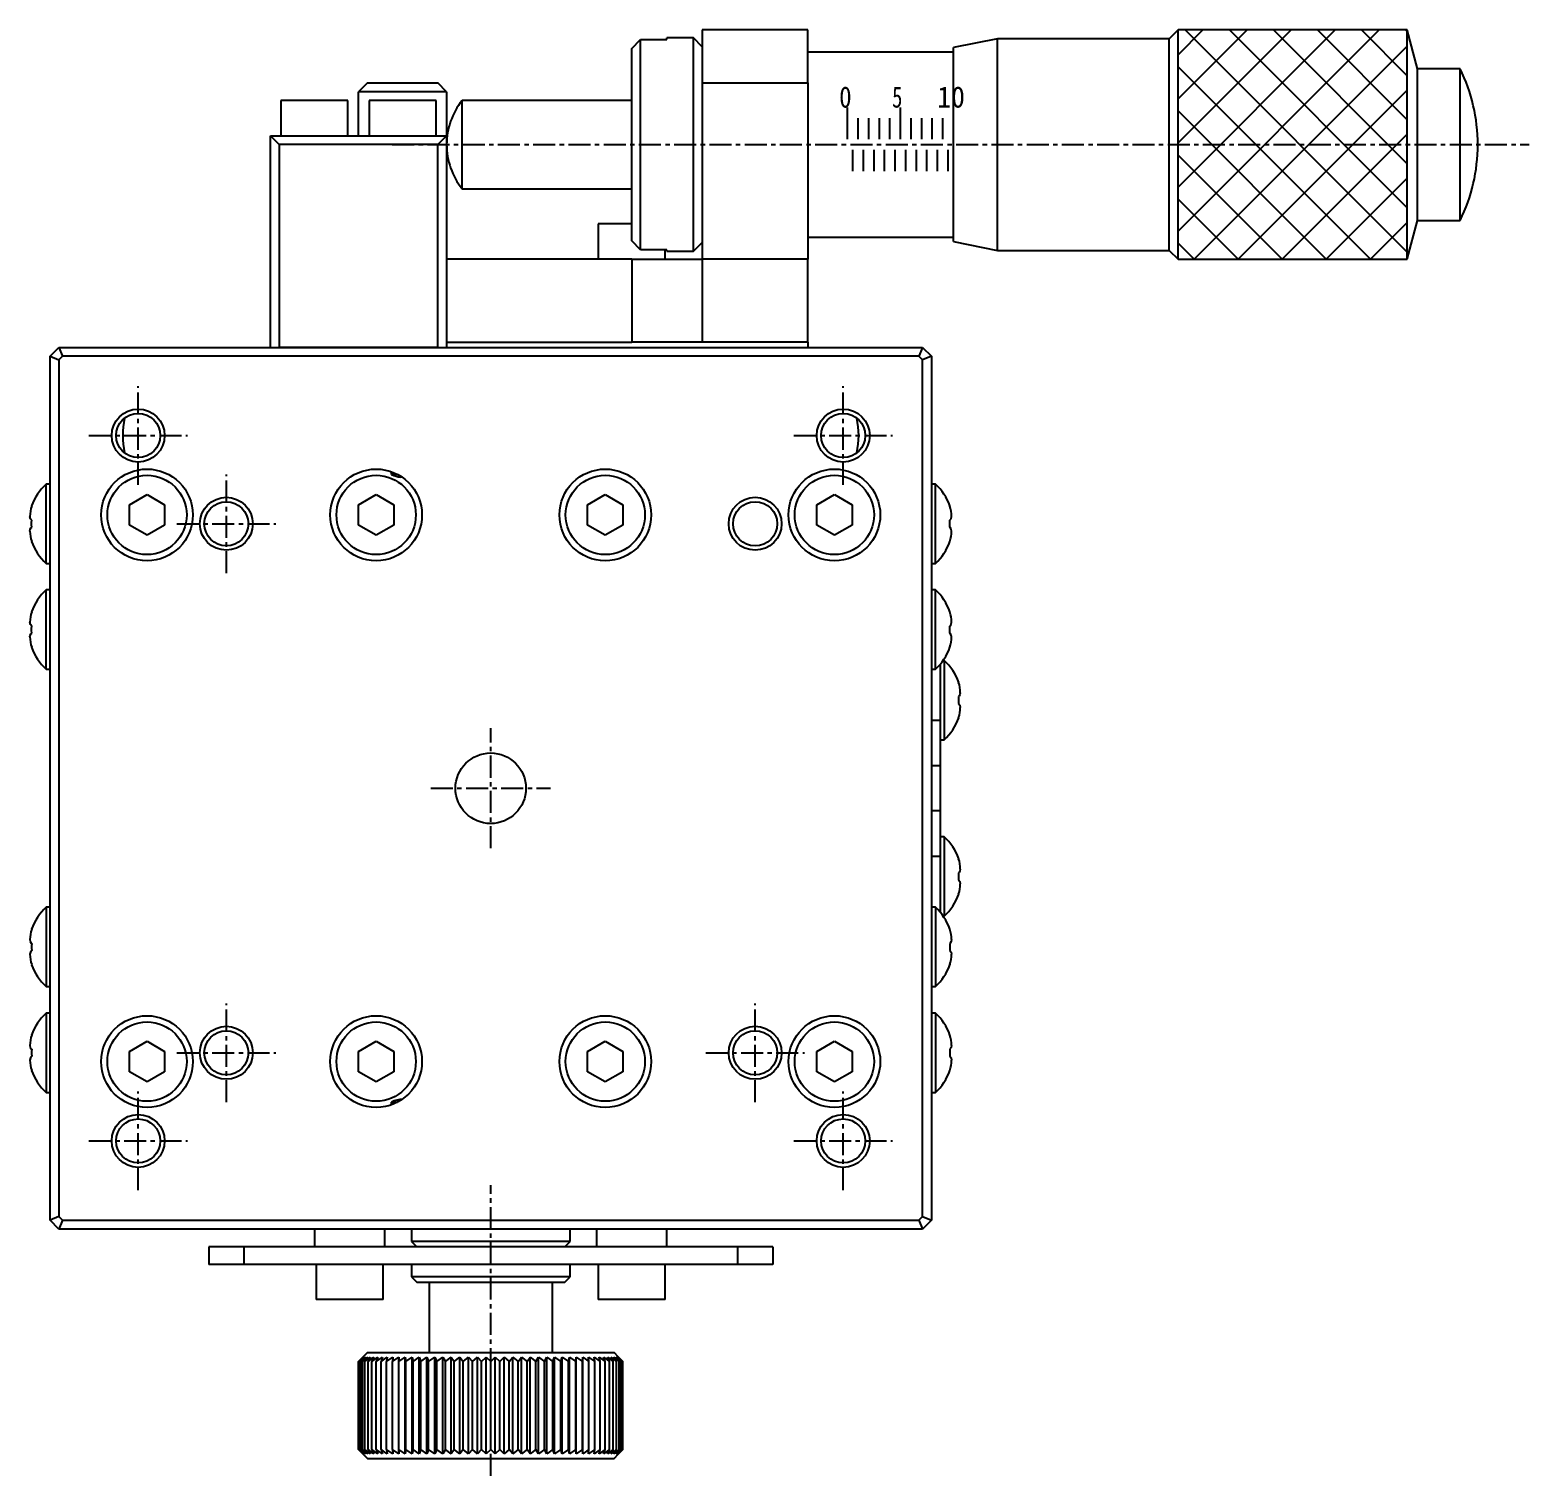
# Model space of a CAD drawing. Extents: x 67 to 419, y 49 to 289.
# Drawn here: x 139.1 to 224.2, y 124 to 206 of the extents above; entities that cross this region are included whole.
import ezdxf

# ---------------------------------------------------------------- set-up
doc = ezdxf.new("R2010")
doc.units = 0
doc.linetypes.add('CENTER', pattern=[2, 1.25, -0.25, 0.25, -0.25])
doc.layers.get('0').update_dxf_attribs({"linetype": 'CONTINUOUS'})
doc.layers.add('CENTER', color=1, linetype='CENTER')

msp = doc.modelspace()

# ---------------------------------------------------------------- linework, layer by layer
at = {"color": 7, "linetype": 'CONTINUOUS'}
for p, q in [((183.266, 205.999), (177.266, 205.999)), ((177.266, 205.999), (177.266, 202.999)), ((183.266, 202.999), (183.266, 205.999)), ((204.266, 205.999), (203.766, 205.499)), ((217.856, 203.799), (217.266, 205.999)), ((173.266, 204.958), (173.766, 205.465)), ((173.766, 193.532), (173.766, 205.465)), ((173.766, 205.465), (175.266, 205.465)), ((176.766, 205.549), (175.266, 205.549)), ((175.266, 205.465), (175.266, 205.549)), ((176.766, 193.449), (176.766, 205.549)), ((177.266, 205.049), (176.766, 205.549)), ((194.016, 205.499), (191.516, 204.999)), ((191.516, 193.999), (191.516, 204.999)), ((194.016, 193.499), (194.016, 205.499)), ((203.766, 205.499), (194.016, 205.499)), ((203.766, 193.499), (203.766, 205.499)), ((173.266, 194.04), (173.266, 204.958)), ((191.516, 204.749), (183.266, 204.749)), ((217.856, 195.199), (217.856, 203.799)), ((220.266, 203.799), (217.856, 203.799)), ((220.266, 195.199), (220.266, 203.799)), ((158.266, 202.999), (157.766, 202.499)), ((162.766, 202.499), (157.766, 202.499)), ((157.766, 199.999), (157.766, 202.499)), ((158.266, 202.999), (162.266, 202.999)), ((162.766, 202.499), (162.266, 202.999)), ((162.766, 202.499), (162.766, 199.999)), ((177.266, 202.999), (177.266, 192.999)), ((177.266, 202.999), (183.266, 202.999)), ((183.266, 202.999), (183.266, 192.999)), ((153.366, 201.999), (153.366, 199.999)), ((155.266, 201.999), (153.366, 201.999)), ((157.166, 201.999), (155.266, 201.999)), ((157.166, 199.999), (157.166, 201.999)), ((160.266, 201.999), (158.366, 201.999)), ((158.366, 201.999), (158.366, 199.999)), ((162.166, 201.999), (160.266, 201.999)), ((162.166, 199.999), (162.166, 201.999)), ((173.266, 201.999), (163.644, 201.999)), ((163.644, 196.999), (163.644, 201.999)), ((185.516, 199.799), (185.516, 201.599)), ((188.516, 199.799), (188.516, 201.599)), ((191.516, 199.799), (191.516, 201.599)), ((186.116, 199.799), (186.116, 200.999)), ((186.716, 199.799), (186.716, 200.999)), ((187.316, 199.799), (187.316, 200.999)), ((187.916, 199.799), (187.916, 200.999)), ((189.116, 199.799), (189.116, 200.999)), ((189.716, 199.799), (189.716, 200.999)), ((190.316, 199.799), (190.316, 200.999)), ((190.916, 199.799), (190.916, 200.999)), ((152.766, 187.999), (152.766, 199.999)), ((152.766, 199.999), (162.766, 199.999)), ((152.766, 199.999), (153.266, 199.499)), ((162.766, 199.999), (162.266, 199.499)), ((162.766, 199.999), (162.766, 187.999)), ((153.266, 199.499), (153.266, 187.999)), ((162.266, 199.499), (153.266, 199.499)), ((162.266, 187.999), (162.266, 199.499)), ((185.816, 197.999), (185.816, 199.199)), ((186.416, 197.999), (186.416, 199.199)), ((187.016, 197.999), (187.016, 199.199)), ((187.616, 197.999), (187.616, 199.199)), ((188.216, 197.999), (188.216, 199.199)), ((188.816, 197.999), (188.816, 199.199)), ((189.416, 197.999), (189.416, 199.199)), ((190.016, 197.999), (190.016, 199.199)), ((190.016, 197.999), (190.016, 199.199)), ((190.616, 197.999), (190.616, 199.199)), ((191.216, 197.999), (191.216, 199.199)), ((163.644, 196.999), (173.266, 196.999)), ((171.366, 194.999), (171.366, 192.999)), ((173.266, 194.999), (171.366, 194.999)), ((217.266, 192.999), (217.856, 195.199)), ((217.856, 195.199), (220.266, 195.199)), ((173.766, 193.532), (173.266, 194.04)), ((176.766, 193.449), (177.266, 193.949)), ((183.266, 194.249), (191.516, 194.249)), ((191.516, 193.999), (194.016, 193.499)), ((175.266, 193.532), (173.766, 193.532)), ((175.166, 192.999), (175.166, 193.532)), ((175.266, 193.449), (175.266, 193.532)), ((175.266, 193.449), (176.766, 193.449)), ((194.016, 193.499), (203.766, 193.499)), ((203.766, 193.499), (204.266, 192.999)), ((173.266, 192.999), (162.766, 192.999)), ((173.266, 192.999), (177.266, 192.999)), ((183.266, 192.999), (177.266, 192.999)), ((177.266, 192.999), (177.266, 188.299)), ((183.266, 188.299), (183.266, 192.999)), ((140.266, 187.499), (140.766, 187.999)), ((140.766, 187.999), (153.266, 187.999)), ((140.766, 187.999), (140.974, 187.499)), ((153.266, 187.999), (162.266, 187.999)), ((162.266, 187.999), (153.266, 187.999)), ((162.266, 187.999), (189.766, 187.999)), ((162.766, 188.299), (173.266, 188.299)), ((177.266, 188.299), (173.266, 188.299)), ((183.266, 188.299), (177.266, 188.299)), ((183.266, 188.299), (183.266, 187.999)), ((189.766, 187.999), (189.559, 187.499)), ((189.766, 187.999), (190.266, 187.499)), ((140.266, 138.499), (140.266, 187.499)), ((140.266, 187.499), (140.766, 187.292)), ((140.974, 187.499), (140.766, 187.292)), ((140.766, 187.292), (140.766, 138.706)), ((189.559, 187.499), (140.974, 187.499)), ((189.766, 187.292), (189.559, 187.499)), ((190.266, 187.499), (189.766, 187.292)), ((189.766, 138.706), (189.766, 187.292)), ((190.266, 187.499), (190.266, 138.499)), ((159.642, 180.799), (159.642, 180.947)), ((159.979, 180.799), (159.642, 180.799)), ((160.262, 180.625), (160.157, 180.632)), ((140.266, 180.249), (140.038, 180.249)), ((140.038, 175.749), (140.038, 180.249)), ((144.766, 179.076), (145.766, 179.653)), ((145.766, 179.653), (146.766, 179.076)), ((157.766, 179.076), (158.766, 179.653)), ((158.766, 179.653), (159.766, 179.076)), ((170.766, 179.076), (171.766, 179.653)), ((171.766, 179.653), (172.766, 179.076)), ((183.766, 179.076), (184.766, 179.653)), ((184.766, 179.653), (185.766, 179.076)), ((190.495, 180.249), (190.266, 180.249)), ((190.495, 175.749), (190.495, 180.249)), ((139.222, 179), (139.217, 179.006)), ((144.766, 177.921), (144.766, 179.076)), ((146.766, 179.076), (146.766, 177.921)), ((157.766, 177.921), (157.766, 179.076)), ((159.766, 179.076), (159.766, 177.921)), ((170.766, 177.921), (170.766, 179.076)), ((172.766, 179.076), (172.766, 177.921)), ((183.766, 177.921), (183.766, 179.076)), ((185.766, 179.076), (185.766, 177.921)), ((191.311, 179), (191.316, 179.006)), ((139.151, 178.285), (139.126, 178.413)), ((139.144, 177.69), (139.193, 177.783)), ((139.222, 178.199), (139.151, 178.285)), ((139.193, 177.783), (139.222, 177.798)), ((139.218, 178.067), (139.222, 178.199)), ((139.218, 177.936), (139.218, 178.067)), ((139.222, 177.798), (139.218, 177.936)), ((145.766, 177.344), (144.766, 177.921)), ((146.766, 177.921), (145.766, 177.344)), ((158.766, 177.344), (157.766, 177.921)), ((159.766, 177.921), (158.766, 177.344)), ((171.766, 177.344), (170.766, 177.921)), ((172.766, 177.921), (171.766, 177.344)), ((184.766, 177.344), (183.766, 177.921)), ((185.766, 177.921), (184.766, 177.344)), ((191.311, 178.199), (191.382, 178.285)), ((191.315, 178.067), (191.311, 178.199)), ((191.311, 177.798), (191.315, 177.936)), ((191.339, 177.783), (191.311, 177.798)), ((191.315, 177.936), (191.315, 178.067)), ((191.389, 177.69), (191.339, 177.783)), ((191.382, 178.285), (191.407, 178.413)), ((139.126, 177.58), (139.144, 177.69)), ((139.217, 176.992), (139.222, 176.997)), ((191.316, 176.992), (191.311, 176.997)), ((191.407, 177.58), (191.389, 177.69)), ((140.038, 175.749), (140.266, 175.749)), ((190.266, 175.749), (190.495, 175.749)), ((140.266, 174.249), (140.038, 174.249)), ((140.038, 169.749), (140.038, 174.249)), ((190.495, 174.249), (190.266, 174.249)), ((190.495, 169.749), (190.495, 174.249)), ((139.222, 173), (139.217, 173.006)), ((191.311, 173), (191.316, 173.006)), ((139.151, 172.285), (139.126, 172.413)), ((139.222, 172.199), (139.151, 172.285)), ((139.218, 172.067), (139.222, 172.199)), ((139.218, 171.936), (139.218, 172.067)), ((139.222, 171.798), (139.218, 171.936)), ((191.311, 172.199), (191.382, 172.285)), ((191.315, 172.067), (191.311, 172.199)), ((191.311, 171.798), (191.315, 171.936)), ((191.315, 171.936), (191.315, 172.067)), ((191.382, 172.285), (191.407, 172.413)), ((139.126, 171.58), (139.144, 171.69)), ((139.144, 171.69), (139.193, 171.783)), ((139.193, 171.783), (139.222, 171.798)), ((139.217, 170.992), (139.222, 170.997)), ((191.339, 171.783), (191.311, 171.798)), ((191.316, 170.992), (191.311, 170.997)), ((191.389, 171.69), (191.339, 171.783)), ((191.407, 171.58), (191.389, 171.69)), ((190.995, 170.249), (190.934, 170.249)), ((190.995, 170.249), (190.995, 165.749)), ((140.038, 169.749), (140.266, 169.749)), ((190.266, 169.749), (190.495, 169.749)), ((190.766, 170.031), (190.766, 166.865)), ((191.816, 169.006), (191.811, 169)), ((191.907, 168.417), (191.889, 168.307)), ((191.839, 168.215), (191.811, 168.199)), ((191.811, 168.199), (191.815, 168.062)), ((191.815, 167.93), (191.811, 167.798)), ((191.811, 167.798), (191.882, 167.712)), ((191.815, 168.062), (191.815, 167.93)), ((191.889, 168.307), (191.839, 168.215)), ((191.882, 167.712), (191.907, 167.584)), ((190.766, 166.865), (190.766, 164.267)), ((191.811, 166.997), (191.816, 166.992)), ((190.766, 165.749), (190.995, 165.749)), ((190.766, 164.267), (190.766, 161.731)), ((190.766, 161.731), (190.766, 159.133)), ((190.995, 160.249), (190.766, 160.249)), ((190.995, 160.249), (190.995, 155.749)), ((190.766, 159.133), (190.766, 155.967)), ((191.816, 159.006), (191.811, 159)), ((191.839, 158.215), (191.811, 158.199)), ((191.811, 158.199), (191.815, 158.062)), ((191.889, 158.307), (191.839, 158.215)), ((191.907, 158.417), (191.889, 158.307)), ((191.815, 157.93), (191.811, 157.798)), ((191.811, 157.798), (191.882, 157.712)), ((191.815, 158.062), (191.815, 157.93)), ((191.882, 157.712), (191.907, 157.584)), ((191.811, 156.997), (191.816, 156.992)), ((140.038, 156.249), (140.038, 151.749)), ((140.266, 156.249), (140.038, 156.249)), ((190.495, 156.249), (190.266, 156.249)), ((190.495, 156.249), (190.495, 151.749)), ((190.934, 155.749), (190.995, 155.749)), ((139.217, 155.006), (139.222, 155)), ((191.316, 155.006), (191.311, 155)), ((139.126, 154.417), (139.144, 154.307)), ((139.144, 154.307), (139.193, 154.215)), ((139.193, 154.215), (139.222, 154.199)), ((139.222, 154.199), (139.218, 154.062)), ((139.218, 154.062), (139.218, 153.93)), ((191.339, 154.215), (191.311, 154.199)), ((191.311, 154.199), (191.315, 154.062)), ((191.315, 154.062), (191.315, 153.93)), ((191.389, 154.307), (191.339, 154.215)), ((191.407, 154.417), (191.389, 154.307)), ((139.151, 153.712), (139.126, 153.584)), ((139.222, 153.798), (139.151, 153.712)), ((139.218, 153.93), (139.222, 153.798)), ((191.315, 153.93), (191.311, 153.798)), ((191.311, 153.798), (191.382, 153.712)), ((191.382, 153.712), (191.407, 153.584)), ((139.222, 152.997), (139.217, 152.992)), ((191.311, 152.997), (191.316, 152.992)), ((140.038, 151.749), (140.266, 151.749)), ((190.266, 151.749), (190.495, 151.749)), ((140.266, 150.249), (140.038, 150.249)), ((140.038, 150.249), (140.038, 145.749)), ((190.495, 150.249), (190.266, 150.249)), ((190.495, 150.249), (190.495, 145.749)), ((139.217, 149.006), (139.222, 149)), ((191.316, 149.006), (191.311, 149)), ((139.126, 148.417), (139.144, 148.307)), ((139.144, 148.307), (139.193, 148.215)), ((139.193, 148.215), (139.222, 148.199)), ((139.222, 148.199), (139.218, 148.062)), ((139.218, 148.062), (139.218, 147.93)), ((144.766, 148.076), (145.766, 148.653)), ((144.766, 146.921), (144.766, 148.076)), ((145.766, 148.653), (146.766, 148.076)), ((146.766, 148.076), (146.766, 146.921)), ((157.766, 148.076), (158.766, 148.653)), ((157.766, 146.921), (157.766, 148.076)), ((158.766, 148.653), (159.766, 148.076)), ((159.766, 148.076), (159.766, 146.921)), ((170.766, 148.076), (171.766, 148.653)), ((170.766, 146.921), (170.766, 148.076)), ((171.766, 148.653), (172.766, 148.076)), ((172.766, 148.076), (172.766, 146.921)), ((183.766, 148.076), (184.766, 148.653)), ((183.766, 146.921), (183.766, 148.076)), ((184.766, 148.653), (185.766, 148.076)), ((185.766, 148.076), (185.766, 146.921)), ((191.339, 148.215), (191.311, 148.199)), ((191.311, 148.199), (191.315, 148.062)), ((191.315, 148.062), (191.315, 147.93)), ((191.389, 148.307), (191.339, 148.215)), ((191.407, 148.417), (191.389, 148.307)), ((139.151, 147.712), (139.126, 147.584)), ((139.222, 147.798), (139.151, 147.712)), ((139.218, 147.93), (139.222, 147.798)), ((191.315, 147.93), (191.311, 147.798)), ((191.311, 147.798), (191.382, 147.712)), ((191.382, 147.712), (191.407, 147.584)), ((139.222, 146.997), (139.217, 146.992)), ((145.766, 146.344), (144.766, 146.921)), ((146.766, 146.921), (145.766, 146.344)), ((158.766, 146.344), (157.766, 146.921)), ((159.766, 146.921), (158.766, 146.344)), ((171.766, 146.344), (170.766, 146.921)), ((172.766, 146.921), (171.766, 146.344)), ((184.766, 146.344), (183.766, 146.921)), ((185.766, 146.921), (184.766, 146.344)), ((191.311, 146.997), (191.316, 146.992)), ((140.038, 145.749), (140.266, 145.749)), ((190.266, 145.749), (190.495, 145.749)), ((159.642, 145.051), (159.642, 145.199)), ((159.642, 145.199), (159.979, 145.199)), ((140.766, 138.706), (140.266, 138.499)), ((140.766, 138.706), (140.974, 138.499)), ((189.559, 138.499), (189.766, 138.706)), ((189.766, 138.706), (190.266, 138.499)), ((140.766, 137.999), (140.266, 138.499)), ((140.974, 138.499), (140.766, 137.999)), ((189.766, 137.999), (140.766, 137.999)), ((140.974, 138.499), (189.559, 138.499)), ((155.266, 137.999), (155.266, 136.999)), ((159.266, 136.999), (159.266, 137.999)), ((160.766, 137.999), (160.766, 137.299)), ((169.766, 137.299), (169.766, 137.999)), ((171.266, 137.999), (171.266, 136.999)), ((175.266, 136.999), (175.266, 137.999)), ((189.559, 138.499), (189.766, 137.999)), ((190.266, 138.499), (189.766, 137.999)), ((151.266, 136.999), (149.266, 136.999)), ((149.266, 136.999), (149.266, 135.999)), ((179.266, 136.999), (151.266, 136.999)), ((169.766, 137.299), (160.766, 137.299)), ((160.766, 137.299), (161.066, 136.999)), ((169.466, 136.999), (169.766, 137.299)), ((181.266, 136.999), (179.266, 136.999)), ((181.266, 136.999), (181.266, 135.999)), ((151.266, 135.999), (149.266, 135.999)), ((179.266, 135.999), (151.266, 135.999)), ((155.366, 135.999), (155.366, 133.999)), ((159.166, 133.999), (159.166, 135.999)), ((160.766, 135.999), (160.766, 135.299)), ((169.766, 135.299), (160.766, 135.299)), ((160.766, 135.299), (161.066, 134.999)), ((169.466, 134.999), (169.766, 135.299)), ((169.766, 135.299), (169.766, 135.999)), ((171.366, 135.999), (171.366, 133.999)), ((175.166, 133.999), (175.166, 135.999)), ((181.266, 135.999), (179.266, 135.999)), ((161.066, 134.999), (169.466, 134.999)), ((161.766, 134.999), (161.766, 130.999)), ((168.766, 130.999), (168.766, 134.999)), ((157.266, 133.999), (155.366, 133.999)), ((159.166, 133.999), (157.266, 133.999)), ((173.266, 133.999), (171.366, 133.999)), ((175.166, 133.999), (173.266, 133.999)), ((158.266, 130.999), (158.015, 130.747)), ((158.266, 130.999), (165.266, 130.999)), ((165.266, 130.999), (172.266, 130.999)), ((172.518, 130.747), (172.266, 130.999)), ((158.015, 130.747), (157.771, 130.499)), ((157.771, 130.499), (158.033, 130.747)), ((157.771, 125.499), (157.771, 130.499)), ((158.033, 130.747), (157.808, 130.499)), ((157.808, 130.499), (158.086, 130.747)), ((157.808, 125.499), (157.808, 130.499)), ((158.086, 130.747), (157.88, 130.499)), ((157.88, 130.499), (158.174, 130.747)), ((157.88, 125.499), (157.88, 130.499)), ((158.174, 130.747), (157.989, 130.499)), ((157.989, 130.499), (158.296, 130.747)), ((157.989, 125.499), (157.989, 130.499)), ((158.133, 130.499), (158.452, 130.747)), ((158.296, 130.747), (158.133, 130.499)), ((158.133, 125.499), (158.133, 130.499)), ((158.452, 130.747), (158.313, 130.499)), ((158.313, 130.499), (158.642, 130.747)), ((158.313, 125.499), (158.313, 130.499)), ((158.642, 130.747), (158.525, 130.499)), ((158.525, 130.499), (158.864, 130.747)), ((158.525, 125.499), (158.525, 130.499)), ((158.864, 130.747), (158.771, 130.499)), ((158.771, 130.499), (159.117, 130.747)), ((158.771, 125.499), (158.771, 130.499)), ((159.117, 130.747), (159.049, 130.499)), ((159.049, 130.499), (159.4, 130.747)), ((159.049, 125.499), (159.049, 130.499)), ((159.4, 130.747), (159.356, 130.499)), ((159.356, 130.499), (159.712, 130.747)), ((159.356, 125.499), (159.356, 130.499)), ((159.712, 130.747), (159.693, 130.499)), ((159.693, 130.499), (160.05, 130.747)), ((159.693, 125.499), (159.693, 130.499)), ((160.05, 125.25), (160.05, 130.747)), ((160.05, 130.747), (160.056, 130.499)), ((160.056, 130.499), (160.414, 130.747)), ((160.056, 125.499), (160.056, 130.499)), ((160.414, 125.25), (160.414, 130.747)), ((160.414, 130.747), (160.446, 130.499)), ((160.446, 130.499), (160.802, 130.747)), ((160.446, 125.499), (160.446, 130.499)), ((160.802, 125.25), (160.802, 130.747)), ((160.802, 130.747), (160.858, 130.499)), ((160.858, 130.499), (161.212, 130.747)), ((160.858, 125.499), (160.858, 130.499)), ((161.212, 125.25), (161.212, 130.747)), ((161.212, 130.747), (161.292, 130.499)), ((161.292, 130.499), (161.641, 130.747)), ((161.292, 125.499), (161.292, 130.499)), ((161.641, 125.25), (161.641, 130.747)), ((161.641, 130.747), (161.745, 130.499)), ((161.745, 130.499), (162.088, 130.747)), ((161.745, 125.499), (161.745, 130.499)), ((162.088, 125.25), (162.088, 130.747)), ((162.088, 130.747), (162.216, 130.499)), ((162.216, 130.499), (162.55, 130.747)), ((162.216, 125.499), (162.216, 130.499)), ((162.55, 125.25), (162.55, 130.747)), ((162.55, 130.747), (162.701, 130.499)), ((162.701, 130.499), (163.026, 130.747)), ((162.701, 125.499), (162.701, 130.499)), ((163.026, 125.25), (163.026, 130.747)), ((163.026, 130.747), (163.199, 130.499)), ((163.199, 130.499), (163.512, 130.747)), ((163.199, 125.499), (163.199, 130.499)), ((163.512, 125.25), (163.512, 130.747)), ((163.512, 130.747), (163.707, 130.499)), ((163.707, 130.499), (164.007, 130.747)), ((163.707, 125.499), (163.707, 130.499)), ((164.007, 125.25), (164.007, 130.747)), ((164.007, 130.747), (164.223, 130.499)), ((164.223, 130.499), (164.508, 130.747)), ((164.223, 125.499), (164.223, 130.499)), ((164.508, 125.25), (164.508, 130.747)), ((164.508, 130.747), (164.743, 130.499)), ((164.743, 130.499), (165.013, 130.747)), ((164.743, 125.499), (164.743, 130.499)), ((165.013, 125.25), (165.013, 130.747)), ((165.013, 130.747), (165.266, 130.499)), ((165.266, 130.499), (165.519, 130.747)), ((165.266, 125.499), (165.266, 130.499)), ((165.519, 125.25), (165.519, 130.747)), ((165.519, 130.747), (165.79, 130.499)), ((165.79, 130.499), (166.024, 130.747)), ((165.79, 125.499), (165.79, 130.499)), ((166.024, 125.25), (166.024, 130.747)), ((166.024, 130.747), (166.31, 130.499)), ((166.31, 130.499), (166.526, 130.747)), ((166.31, 125.499), (166.31, 130.499)), ((166.526, 125.25), (166.526, 130.747)), ((166.526, 130.747), (166.826, 130.499)), ((166.826, 130.499), (167.021, 130.747)), ((166.826, 125.499), (166.826, 130.499)), ((167.021, 125.25), (167.021, 130.747)), ((167.021, 130.747), (167.334, 130.499)), ((167.334, 130.499), (167.507, 130.747)), ((167.334, 125.499), (167.334, 130.499)), ((167.507, 125.25), (167.507, 130.747)), ((167.507, 130.747), (167.832, 130.499)), ((167.832, 130.499), (167.983, 130.747)), ((167.832, 125.499), (167.832, 130.499)), ((167.983, 125.25), (167.983, 130.747)), ((167.983, 130.747), (168.317, 130.499)), ((168.317, 130.499), (168.445, 130.747)), ((168.317, 125.499), (168.317, 130.499)), ((168.445, 125.25), (168.445, 130.747)), ((168.445, 130.747), (168.787, 130.499)), ((168.787, 130.499), (168.892, 130.747)), ((168.787, 125.499), (168.787, 130.499)), ((168.892, 125.25), (168.892, 130.747)), ((168.892, 130.747), (169.241, 130.499)), ((169.241, 130.499), (169.321, 130.747)), ((169.241, 125.499), (169.241, 130.499)), ((169.321, 125.25), (169.321, 130.747)), ((169.321, 130.747), (169.675, 130.499)), ((169.675, 130.499), (169.731, 130.747)), ((169.675, 125.499), (169.675, 130.499)), ((169.731, 125.25), (169.731, 130.747)), ((169.731, 130.747), (170.087, 130.499)), ((170.087, 130.499), (170.119, 130.747)), ((170.087, 125.499), (170.087, 130.499)), ((170.119, 125.25), (170.119, 130.747)), ((170.119, 130.747), (170.476, 130.499)), ((170.476, 130.499), (170.483, 130.747)), ((170.476, 125.499), (170.476, 130.499)), ((170.483, 125.25), (170.483, 130.747)), ((170.483, 130.747), (170.84, 130.499)), ((170.84, 130.499), (170.821, 130.747)), ((170.821, 130.747), (171.176, 130.499)), ((170.84, 125.499), (170.84, 130.499)), ((171.176, 130.499), (171.133, 130.747)), ((171.133, 130.747), (171.484, 130.499)), ((171.176, 125.499), (171.176, 130.499)), ((171.484, 130.499), (171.416, 130.747)), ((171.416, 130.747), (171.762, 130.499)), ((171.484, 125.499), (171.484, 130.499)), ((171.762, 130.499), (171.669, 130.747)), ((171.669, 130.747), (172.007, 130.499)), ((171.762, 125.499), (171.762, 130.499)), ((171.891, 130.747), (172.22, 130.499)), ((172.007, 130.499), (171.891, 130.747)), ((172.007, 125.499), (172.007, 130.499)), ((172.22, 130.499), (172.08, 130.747)), ((172.08, 130.747), (172.399, 130.499)), ((172.22, 125.499), (172.22, 130.499)), ((172.399, 130.499), (172.237, 130.747)), ((172.237, 130.747), (172.544, 130.499)), ((172.544, 130.499), (172.359, 130.747)), ((172.359, 130.747), (172.652, 130.499)), ((172.399, 125.499), (172.399, 130.499)), ((172.652, 130.499), (172.447, 130.747)), ((172.447, 130.747), (172.725, 130.499)), ((172.725, 130.499), (172.5, 130.747)), ((172.5, 130.747), (172.762, 130.499)), ((172.762, 130.499), (172.518, 130.747)), ((172.544, 125.499), (172.544, 130.499)), ((172.652, 125.499), (172.652, 130.499)), ((172.725, 125.499), (172.725, 130.499)), ((172.762, 125.499), (172.762, 130.499)), ((158.033, 125.25), (157.771, 125.499)), ((157.771, 125.499), (158.015, 125.25)), ((158.086, 125.25), (157.808, 125.499)), ((157.808, 125.499), (158.033, 125.25)), ((158.174, 125.25), (157.88, 125.499)), ((157.88, 125.499), (158.086, 125.25)), ((158.296, 125.25), (157.989, 125.499)), ((157.989, 125.499), (158.174, 125.25)), ((158.015, 125.25), (158.266, 124.999)), ((158.452, 125.25), (158.133, 125.499)), ((158.133, 125.499), (158.296, 125.25)), ((158.642, 125.25), (158.313, 125.499)), ((158.313, 125.499), (158.452, 125.25)), ((158.864, 125.25), (158.525, 125.499)), ((158.525, 125.499), (158.642, 125.25)), ((159.117, 125.25), (158.771, 125.499)), ((158.771, 125.499), (158.864, 125.25)), ((159.4, 125.25), (159.049, 125.499)), ((159.049, 125.499), (159.117, 125.25)), ((159.712, 125.25), (159.356, 125.499)), ((159.356, 125.499), (159.4, 125.25)), ((160.05, 125.25), (159.693, 125.499)), ((159.693, 125.499), (159.712, 125.25)), ((160.056, 125.499), (160.05, 125.25)), ((160.414, 125.25), (160.056, 125.499)), ((160.446, 125.499), (160.414, 125.25)), ((160.802, 125.25), (160.446, 125.499)), ((160.858, 125.499), (160.802, 125.25)), ((161.212, 125.25), (160.858, 125.499)), ((161.292, 125.499), (161.212, 125.25)), ((161.641, 125.25), (161.292, 125.499)), ((161.745, 125.499), (161.641, 125.25)), ((162.088, 125.25), (161.745, 125.499)), ((162.216, 125.499), (162.088, 125.25)), ((162.55, 125.25), (162.216, 125.499)), ((162.701, 125.499), (162.55, 125.25)), ((163.026, 125.25), (162.701, 125.499)), ((163.199, 125.499), (163.026, 125.25)), ((163.512, 125.25), (163.199, 125.499)), ((163.707, 125.499), (163.512, 125.25)), ((164.007, 125.25), (163.707, 125.499)), ((164.223, 125.499), (164.007, 125.25)), ((164.508, 125.25), (164.223, 125.499)), ((164.743, 125.499), (164.508, 125.25)), ((165.013, 125.25), (164.743, 125.499)), ((165.266, 125.499), (165.013, 125.25)), ((165.519, 125.25), (165.266, 125.499)), ((165.79, 125.499), (165.519, 125.25)), ((166.024, 125.25), (165.79, 125.499)), ((166.31, 125.499), (166.024, 125.25)), ((166.526, 125.25), (166.31, 125.499)), ((166.826, 125.499), (166.526, 125.25)), ((167.021, 125.25), (166.826, 125.499)), ((167.334, 125.499), (167.021, 125.25)), ((167.507, 125.25), (167.334, 125.499)), ((167.832, 125.499), (167.507, 125.25)), ((167.983, 125.25), (167.832, 125.499)), ((168.317, 125.499), (167.983, 125.25)), ((168.445, 125.25), (168.317, 125.499)), ((168.787, 125.499), (168.445, 125.25)), ((168.892, 125.25), (168.787, 125.499)), ((169.241, 125.499), (168.892, 125.25)), ((169.321, 125.25), (169.241, 125.499)), ((169.675, 125.499), (169.321, 125.25)), ((169.731, 125.25), (169.675, 125.499)), ((170.087, 125.499), (169.731, 125.25)), ((170.119, 125.25), (170.087, 125.499)), ((170.476, 125.499), (170.119, 125.25)), ((170.483, 125.25), (170.476, 125.499)), ((170.84, 125.499), (170.483, 125.25)), ((171.176, 125.499), (170.821, 125.25)), ((170.821, 125.25), (170.84, 125.499)), ((171.484, 125.499), (171.133, 125.25)), ((171.133, 125.25), (171.176, 125.499)), ((171.762, 125.499), (171.416, 125.25)), ((171.416, 125.25), (171.484, 125.499)), ((172.007, 125.499), (171.669, 125.25)), ((171.669, 125.25), (171.762, 125.499)), ((172.22, 125.499), (171.891, 125.25)), ((171.891, 125.25), (172.007, 125.499)), ((172.399, 125.499), (172.08, 125.25)), ((172.08, 125.25), (172.22, 125.499)), ((172.544, 125.499), (172.237, 125.25)), ((172.237, 125.25), (172.399, 125.499)), ((172.266, 124.999), (172.518, 125.25)), ((172.652, 125.499), (172.359, 125.25)), ((172.359, 125.25), (172.544, 125.499)), ((172.725, 125.499), (172.447, 125.25)), ((172.447, 125.25), (172.652, 125.499)), ((172.762, 125.499), (172.5, 125.25)), ((172.5, 125.25), (172.725, 125.499)), ((172.518, 125.25), (172.762, 125.499)), ((158.266, 124.999), (165.266, 124.999)), ((165.266, 124.999), (172.266, 124.999))]:
    msp.add_line(p, q, dxfattribs=at)
at = {"color": 3, "linetype": 'CONTINUOUS'}
for p, q in [((204.266, 192.999), (204.266, 205.999)), ((217.266, 205.999), (204.266, 205.999)), ((204.266, 204.591), (205.674, 205.999)), ((204.266, 202.091), (208.174, 205.999)), ((204.266, 199.591), (210.674, 205.999)), ((204.266, 197.091), (213.174, 205.999)), ((204.266, 194.591), (215.674, 205.999)), ((204.674, 205.999), (217.266, 193.407)), ((207.174, 205.999), (217.266, 195.907)), ((209.674, 205.999), (217.266, 198.407)), ((212.174, 205.999), (217.266, 200.907)), ((214.674, 205.999), (217.266, 203.407)), ((217.174, 205.999), (217.266, 205.907)), ((217.266, 192.999), (217.266, 205.999)), ((205.174, 192.999), (217.266, 205.091)), ((204.266, 203.907), (215.174, 192.999)), ((207.674, 192.999), (217.266, 202.591)), ((204.266, 201.407), (212.674, 192.999)), ((210.174, 192.999), (217.266, 200.091)), ((204.266, 198.907), (210.174, 192.999)), ((212.674, 192.999), (217.266, 197.591)), ((204.266, 196.407), (207.674, 192.999)), ((215.174, 192.999), (217.266, 195.091)), ((204.266, 193.907), (205.174, 192.999)), ((173.266, 192.999), (173.266, 188.299)), ((204.266, 192.999), (217.266, 192.999)), ((190.266, 166.865), (190.766, 166.865)), ((190.766, 164.267), (190.266, 164.267)), ((190.266, 161.731), (190.766, 161.731)), ((190.766, 159.133), (190.266, 159.133)), ((151.266, 136.999), (151.266, 135.999)), ((179.266, 136.999), (179.266, 135.999))]:
    msp.add_line(p, q, dxfattribs=at)
for centre in [(145.266, 182.999), (185.266, 182.999), (150.266, 177.999), (180.266, 177.999), (150.266, 147.999), (180.266, 147.999), (145.266, 142.999), (185.266, 142.999)]:
    msp.add_circle(centre, 1.5, dxfattribs=at)
at = {"color": 7, "linetype": 'CONTINUOUS'}
for centre, radius in [((145.266, 182.999), 1.25), ((185.266, 182.999), 1.25), ((145.766, 178.499), 2.6), ((145.766, 178.499), 2.25), ((158.766, 178.499), 2.6), ((158.766, 178.499), 2.25), ((171.766, 178.499), 2.6), ((171.766, 178.499), 2.25), ((184.766, 178.499), 2.6), ((184.766, 178.499), 2.25), ((150.266, 177.999), 1.25), ((180.266, 177.999), 1.25), ((165.266, 162.999), 2), ((145.766, 147.499), 2.6), ((145.766, 147.499), 2.25), ((158.766, 147.499), 2.6), ((158.766, 147.499), 2.25), ((171.766, 147.499), 2.6), ((171.766, 147.499), 2.25), ((184.766, 147.499), 2.6), ((184.766, 147.499), 2.25), ((150.266, 147.999), 1.25), ((180.266, 147.999), 1.25), ((145.266, 142.999), 1.25), ((185.266, 142.999), 1.25)]:
    msp.add_circle(centre, radius, dxfattribs=at)
for centre, radius, start, end in [((211.521, 199.499), 9.745, 0, 26.18379), ((166.766, 199.499), 4, 141.31781, 180), ((166.766, 199.499), 4, 180, 218.68219), ((211.521, 199.499), 9.745, 333.81621, 0), ((160.483, 182.522), 1.918, 243.98472, 260.19617), ((142.095, 177.999), 3.049, 132.43594, 160.72042), ((188.438, 177.999), 3.049, 19.27958, 47.56406), ((140.701, 178.457), 1.575, 159.83465, 181.60118), ((189.832, 178.457), 1.575, 358.39882, 20.16535), ((140.739, 177.547), 1.613, 178.82867, 199.92841), ((142.095, 177.999), 3.049, 199.27958, 227.56406), ((188.438, 177.999), 3.049, 312.43594, 340.72042), ((189.794, 177.547), 1.613, 340.07159, 1.17133), ((142.095, 171.999), 3.049, 132.43594, 160.72042), ((188.438, 171.999), 3.049, 19.27958, 47.56406), ((140.701, 172.457), 1.575, 159.83465, 181.60118), ((189.832, 172.457), 1.575, 358.39882, 20.16535), ((140.739, 171.547), 1.613, 178.82867, 199.92841), ((142.095, 171.999), 3.049, 199.27958, 227.56406), ((188.438, 171.999), 3.049, 312.43594, 340.72042), ((189.794, 171.547), 1.613, 340.07159, 1.17133), ((188.938, 167.999), 3.049, 19.27958, 47.56406), ((190.294, 168.45), 1.613, 358.82867, 19.92841), ((190.332, 167.54), 1.575, 339.83465, 1.60118), ((188.938, 167.999), 3.049, 312.43594, 340.72042), ((188.938, 157.999), 3.049, 19.27958, 47.56406), ((190.294, 158.45), 1.613, 358.82867, 19.92841), ((190.332, 157.54), 1.575, 339.83465, 1.60118), ((188.938, 157.999), 3.049, 312.43594, 340.72042), ((142.095, 153.999), 3.049, 132.43594, 160.72042), ((188.438, 153.999), 3.049, 19.27958, 47.56406), ((140.739, 154.45), 1.613, 160.07159, 181.17133), ((189.794, 154.45), 1.613, 358.82867, 19.92841), ((140.701, 153.54), 1.575, 178.39882, 200.16535), ((189.832, 153.54), 1.575, 339.83465, 1.60118), ((142.095, 153.999), 3.049, 199.27958, 227.56406), ((188.438, 153.999), 3.049, 312.43594, 340.72042), ((142.095, 147.999), 3.049, 132.43594, 160.72042), ((188.438, 147.999), 3.049, 19.27958, 47.56406), ((140.739, 148.45), 1.613, 160.07159, 181.17133), ((189.794, 148.45), 1.613, 358.82867, 19.92841), ((140.701, 147.54), 1.575, 178.39882, 200.16535), ((189.832, 147.54), 1.575, 339.83465, 1.60118), ((142.095, 147.999), 3.049, 199.27958, 227.56406), ((188.438, 147.999), 3.049, 312.43594, 340.72042), ((160.351, 143.858), 1.517, 93.35161, 117.86045)]:
    msp.add_arc(centre, radius, start, end, dxfattribs=at)
at = {"color": 3, "linetype": 'CONTINUOUS'}
for centre, start, end in [((148.796, 182.999), 167.09237, 192.90763), ((181.737, 182.999), 347.09237, 12.90763)]:
    msp.add_arc(centre, 4.41, start, end, dxfattribs=at)
at = {"layer": 'CENTER', "color": 1, "linetype": 'CENTER'}
for p, q in [((159.674, 199.499), (224.174, 199.499)), ((145.266, 180.199), (145.266, 185.799)), ((185.266, 180.199), (185.266, 185.799)), ((142.466, 182.999), (148.066, 182.999)), ((182.466, 182.999), (188.066, 182.999)), ((150.266, 175.199), (150.266, 180.799)), ((147.466, 177.999), (153.066, 177.999)), ((165.266, 159.599), (165.266, 166.399)), ((161.866, 162.999), (168.666, 162.999)), ((150.266, 145.199), (150.266, 150.799)), ((180.266, 145.199), (180.266, 150.799)), ((147.466, 147.999), (153.066, 147.999)), ((177.466, 147.999), (183.066, 147.999)), ((145.266, 140.199), (145.266, 145.799)), ((185.266, 140.199), (185.266, 145.799)), ((142.466, 142.999), (148.066, 142.999)), ((182.466, 142.999), (188.066, 142.999)), ((165.266, 123.999), (165.266, 140.499))]:
    msp.add_line(p, q, dxfattribs=at)

# ---------------------------------------------------------------- texts
at = {"color": 7, "linetype": 'CONTINUOUS'}
for s, width, p in [('0', 0.864, (185.036, 201.599)), ('5', 0.72, (188.036, 201.599)), ('10', 0.96, (190.604, 201.599))]:
    msp.add_text(s, height=1.2, dxfattribs=dict(at, width=width)).set_placement(p)

doc.saveas('drawing.dxf')
